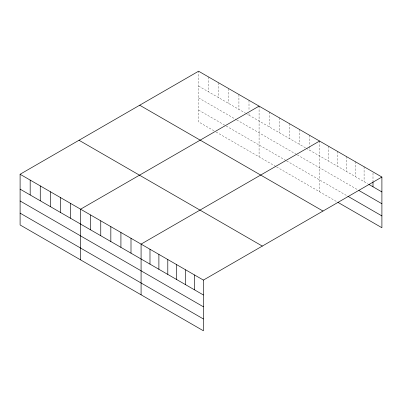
<?xml version="1.0" encoding="UTF-8"?>
<svg xmlns="http://www.w3.org/2000/svg" width="402" height="402" viewBox="0 0 402 402"><rect width="100%" height="100%" fill="white"/><g stroke="black" fill="none" stroke-linecap="round" stroke-linejoin="round"><path stroke-width="0.3" stroke-dasharray="2.01 1.51" d="M198.593 86.098L245.29 113.057M245.818 113.364L305.781 147.981M306.309 148.288L367.76 183.764M198.593 97.917L236.265 119.665M236.798 119.972L296.756 154.589M297.289 154.896L357.81 189.834M198.593 110.093L225.653 125.715M226.185 126.022L286.149 160.639M286.676 160.946L347.333 195.965M213.98 130.791L198.593 121.906L198.593 71.209M216.105 132.017L276.063 166.634M276.596 166.941L337.384 202.04M372.996 173.141L372.996 181.207M364.091 166.76L364.091 181.649M355.187 161.619L355.187 176.508M346.288 156.478L346.288 171.368M337.384 151.338L337.384 166.227M328.479 146.197L328.479 161.086M319.575 141.057L319.575 191.759M309.495 135.238L309.495 145.78M309.495 146.403L309.495 150.127M299.41 129.414L299.41 144.303M289.329 123.595L289.329 138.484M279.249 117.776L279.249 132.665M269.164 111.952L269.164 126.841M259.084 106.133L259.084 156.835M249.004 100.314L249.004 110.857M249.004 113.339L249.004 115.198M238.919 94.49L238.919 109.379M228.838 88.671L228.838 103.56M218.758 82.847L218.758 97.736M208.673 77.028L208.673 91.917"/><path stroke-width="0.6" d="M20.1 174.262L203.407 280.093L203.407 330.791L20.1 224.959L20.1 174.262L198.593 71.209L381.9 177.041L381.9 227.738L337.906 202.342M259.084 106.133L80.591 209.186L80.591 259.883M319.575 141.057L141.082 244.109L141.082 294.807M203.407 280.093L381.9 177.041M368.805 184.367L381.9 191.93M358.855 190.442L381.9 203.744M347.856 196.266L381.9 215.924M139.69 105.213L322.997 211.045M79.003 140.253L262.31 246.084M20.1 189.151L203.407 294.983M20.1 200.965L203.407 306.796M20.1 213.14L203.407 318.972M372.996 181.825L372.996 186.789M194.503 274.953L194.503 289.842M185.598 269.812L185.598 284.701M176.694 264.672L176.694 279.561M167.795 259.531L167.795 274.42M158.89 254.391L158.89 269.28M149.986 249.25L149.986 264.139M131.002 238.291L131.002 253.175M120.917 232.467L120.917 247.356M110.836 226.648L110.836 241.537M100.756 220.824L100.756 235.713M90.671 215.005L90.671 229.894M70.511 203.362L70.511 218.251M60.426 197.543L60.426 212.432M50.345 191.724L50.345 206.613M40.265 185.9L40.265 200.789M30.18 180.081L30.18 194.97"/></g></svg>
